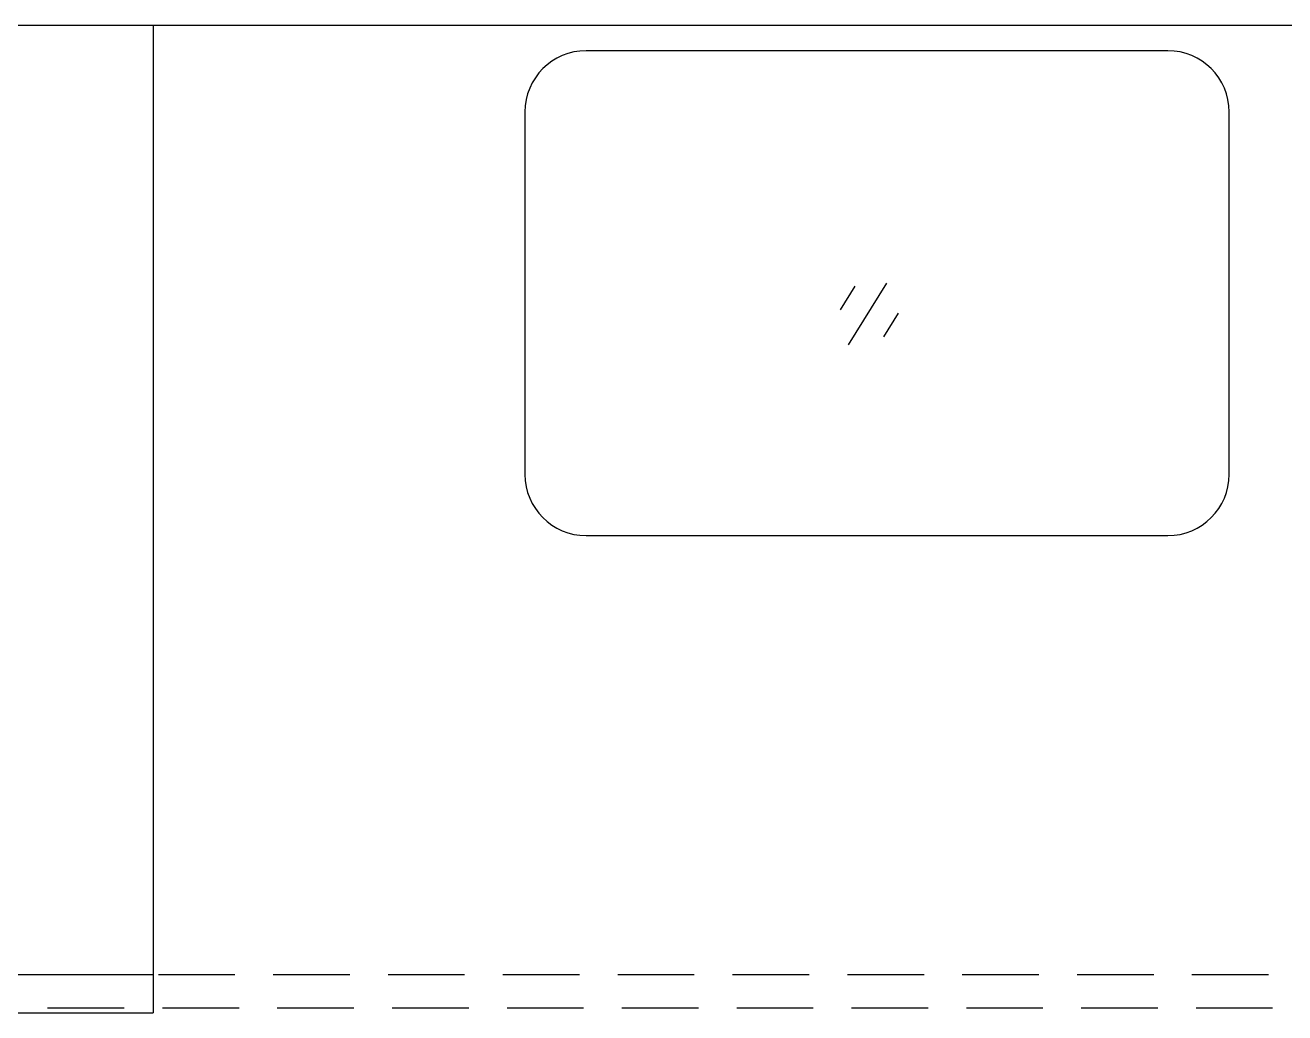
# Model space of a CAD drawing. Extents: x 39751 to 116307, y -36149 to -14965.
# Drawn here: x 70487 to 72955, y -20241 to -18306 of the extents above; entities that cross this region are included whole.
import ezdxf

# ---------------------------------------------------------------- set-up
doc = ezdxf.new("R2010")
doc.units = 0
doc.header["$LTSCALE"] = 1500
doc.linetypes.add('HIDDEN1', pattern=[0.15, 0.1, -0.05])
doc.linetypes.add('PHAN', pattern=[0.76, 0.57, -0.05, 0.02, -0.05, 0.02, -0.05])
doc.layers.add('confine0', color=7, linetype='Continuous')
doc.layers.add('confine9', color=1, linetype='PHAN')

msp = doc.modelspace()

# ---------------------------------------------------------------- linework, layer by layer
for p, q in [((68055.7, -18306), (89935.7, -18306)), ((69013.7, -20166), (70737.7, -20166)), ((69013.7, -20241), (70737.7, -20241))]:
    msp.add_line(p, q)
at = {"layer": 'confine0'}
for p, q in [((70737.7, -18306), (70737.7, -20241)), ((72725.7, -18356), (71585.7, -18356)), ((71465.7, -18476), (71465.7, -19186)), ((72845.7, -19186), (72845.7, -18476)), ((71585.7, -19306), (72725.7, -19306))]:
    msp.add_line(p, q, dxfattribs=at)
at = {"layer": 'confine0', "color": 0}
for p, q in [((72083.8, -18863.6), (72112.8, -18817.1)), ((72099.8, -18932.4), (72175.1, -18811.7)), ((72168.7, -18916.6), (72197.7, -18870.1))]:
    msp.add_line(p, q, dxfattribs=at)
at = {"layer": 'confine0'}
for centre, start, end in [((71585.7, -18476), 90, 180), ((72725.7, -18476), 0, 90), ((71585.7, -19186), 180, 270), ((72725.7, -19186), 270, 0)]:
    msp.add_arc(centre, 120, start, end, dxfattribs=at)
at = {"layer": 'confine9', "color": 2, "linetype": 'HIDDEN1'}
for p, q in [((67597.7, -20166), (89935.7, -20166)), ((68055.7, -20231), (89935.7, -20231))]:
    msp.add_line(p, q, dxfattribs=at)

doc.saveas('drawing.dxf')
